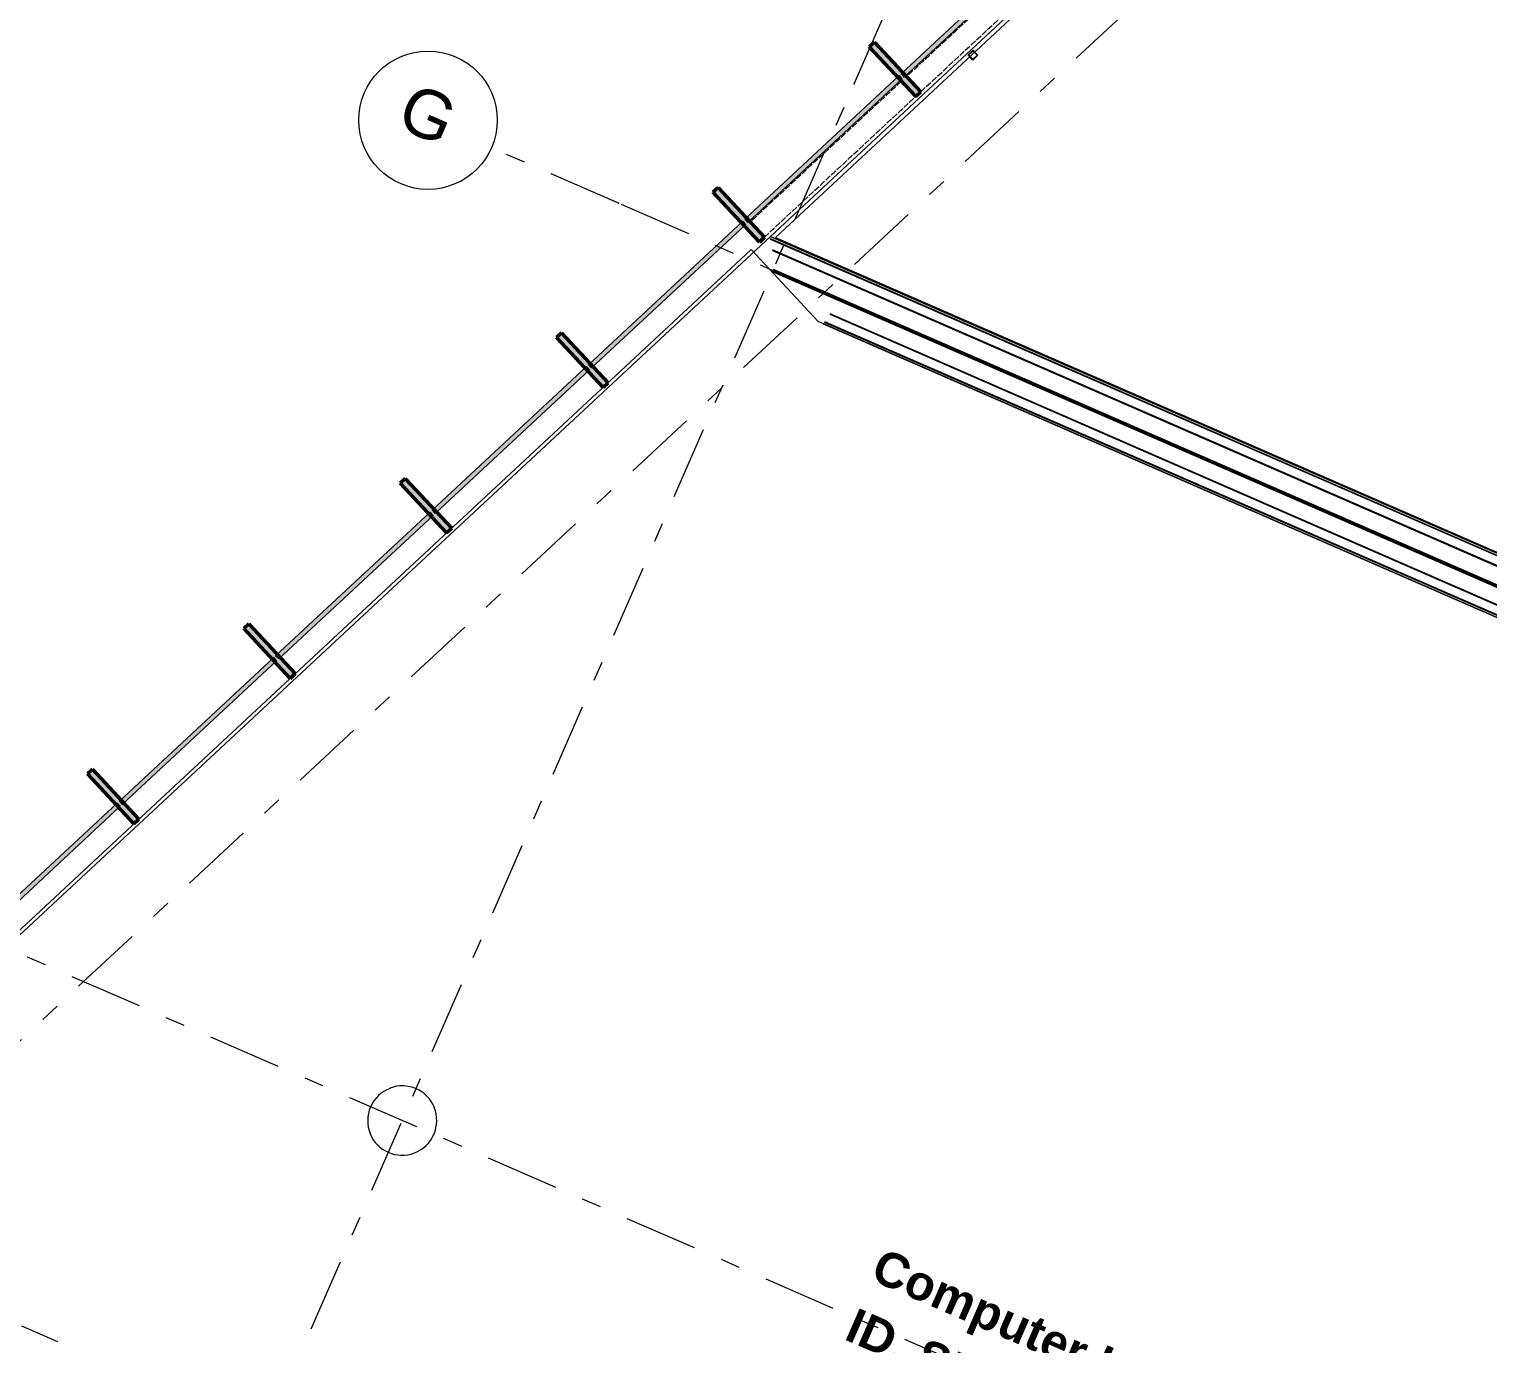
# Model space of a CAD drawing. Header units: millimetres. Extents: x -37281 to 954596, y -59787 to 956680.
# Drawn here: x 843395 to 853932, y -23037 to -13537 of the extents above; entities that cross this region are included whole.
import ezdxf
from ezdxf.enums import TextEntityAlignment as Align

# ---------------------------------------------------------------- set-up
doc = ezdxf.new("R2010")
doc.units = ezdxf.units.MM
doc.header["$MEASUREMENT"] = 0
for name, pattern in [('Dashed', [564.444447, 282.222223, -282.222223]), ('Double Dashed', [1093.611073, 529.166651, -211.666656, 141.111112, -211.666656]), ('Hidden Line', [55, 45, -10])]:
    doc.linetypes.add(name, pattern=pattern)
for name, color, linetype in [('A-25-M_Wall_Int', 7, 'Continuous'), ('A-95-MC_Marker_Section_P2.Marker', 7, 'Continuous'), ('COLUMN.IFC Import', 7, 'Continuous'), ('New_A-15-MG_Structural_Grid_Phase_2', 7, 'Continuous'), ('New_A-20-M_Floor_Slab', 7, 'Continuous'), ('New_A-25-M_Curtain_Wall', 7, 'Continuous'), ('New_A-25-M_Wall_Int', 7, 'Continuous'), ('New_A-35-M_FFE-Zone', 7, 'Continuous')]:
    doc.layers.add(name, color=color, linetype=linetype)
for name, color, linetype, lineweight in [('A-25-M_Wall_Int_Pen_No__1', 7, 'Continuous', 13), ('A-95-MC_Marker_Section_P2.Marker_Pen_No__1', 7, 'Continuous', 13), ('COLUMN.IFC Import_Pen_No__2', 8, 'Continuous', 15), ('New_A-20-M_Floor_Slab_Pen_No__89', 8, 'Continuous', 20), ('New_A-25-M_Curtain_Wall_Pen_No__1', 7, 'Continuous', 13), ('New_A-25-M_Curtain_Wall_Pen_No__87', 8, 'Continuous', 20), ('New_A-25-M_Wall_Int_Pen_No__1', 7, 'Continuous', 13), ('New_A-95-P_Drawing_Pen_No__156', 5, 'Continuous', 50), ('New_ArchiCAD Zone Stamps_Pen_No__9', 7, 'Continuous', 13)]:
    doc.layers.add(name, color=color, linetype=linetype, lineweight=lineweight)
for name, color, linetype, lineweight, true_color in [('A-25-M_Wall_Int_Pen_No__107', 7, 'Continuous', 15, 0xa6a6a6), ('New_A-15-MG_Structural_Grid_Phase_2_Pen_No__222', 7, 'Continuous', 13, 0x65af33), ('New_A-25-M_Curtain_Wall_Pen_No__144', 7, 'Continuous', 0, 0xc8c8c8), ('New_A-25-M_Curtain_Wall_Pen_No__165', 7, 'Continuous', 0, 0x006060), ('New_A-25-M_Curtain_Wall_Pen_No__27', 7, 'Continuous', 50, 0x2a2a2a), ('New_A-25-M_Wall_Int_Pen_No__107', 7, 'Continuous', 15, 0xa6a6a6), ('New_A-35-M_FFE-Zone_Pen_No__74', 7, 'Continuous', 20, 0x606060)]:
    doc.layers.add(name, color=color, linetype=linetype, lineweight=lineweight, true_color=true_color)
doc.styles.add('GENERATED_STYLE_2', font='')
doc.styles.add('GENERATED_STYLE_3', font='')
doc.styles.add('GENERATED_STYLE_4', font='')
doc.styles.get('GENERATED_STYLE_2').set_extended_font_data('Arial', bold=True)
doc.styles.get('GENERATED_STYLE_3').set_extended_font_data('Arial')
doc.styles.get('GENERATED_STYLE_4').set_extended_font_data('Swis721 BT')
doc.linetypes.add('Double Slash', pattern='A,0,[1,EC-MA-00-02-DR-A-00367 Phase 2 Hub Second Floor GA-S2-P191.Shx,S=15.679012,R=0,X=0,Y=0],-1975.555563,0', length=1975.555563)

# ---------------------------------------------------------------- blocks, each defined once
blk = doc.blocks.new('Computer Lab B_INB 2102_63_2', base_point=(850324, -23868))
at = {"layer": 'New_A-35-M_FFE-Zone_Pen_No__74', "linetype": 'Continuous'}
for p, q in [((848569, -15168), (838003, -25001)), ((848611, -15129), (848569, -15168)), ((849095, -15650), (848611, -15129)), ((859398, -20143), (849095, -15650)), ((846001, -21189), (846001, -21189)), ((846321, -21329), (846321, -21329)), ((845858, -21517), (845858, -21517)), ((846178, -21657), (846178, -21657))]:
    blk.add_line(p, q, dxfattribs=at)
for centre, radius, start, end in [((846090, -21422), 250, 22.01, 110.8557), ((846089, -21423), 249, 110.622, 202.2588), ((846089, -21423), 250, 290.7912, 22.0848), ((846089, -21423), 250, 202.0771, 290.8138)]:
    blk.add_arc(centre, radius, start, end, dxfattribs=at)
at = {"layer": 'New_ArchiCAD Zone Stamps_Pen_No__9'}
for tag, height, style, p in [('ROOM_NAME', 250, 'GENERATED_STYLE_2', (849561, -22339)), ('zoneNameLine2', 250, 'GENERATED_STYLE_2', (849373, -22771)), ('ROOM_NUMBER', 200, 'GENERATED_STYLE_3', (849184, -23192)), ('measuredAreaCode', 200, 'GENERATED_STYLE_3', (849027, -23552)), ('DUMMY_649', 200, 'GENERATED_STYLE_3', (849335, -23686)), ('DUMMY_650', 200, 'GENERATED_STYLE_3', (849964, -23961)), ('DUMMY_651', 133, 'GENERATED_STYLE_3', (850243, -24067))]:
    blk.add_attdef(tag, text='', height=height, rotation=336.4404, dxfattribs=dict(at, style=style)).set_placement(p, align=Align.TOP_LEFT)
blk = doc.blocks.new('College Office_INB 2104_64_2', base_point=(855353, -14809))
at = {"layer": 'New_A-35-M_FFE-Zone_Pen_No__74', "linetype": 'Continuous'}
for p, q in [((853212, -10923), (848786, -15042)), ((848786, -15042), (860471, -20140))]:
    blk.add_line(p, q, dxfattribs=at)
at = {"layer": 'New_ArchiCAD Zone Stamps_Pen_No__9'}
for tag, height, style, p in [('ROOM_NAME', 250, 'GENERATED_STYLE_2', (854756, -13353)), ('zoneNameLine2', 250, 'GENERATED_STYLE_2', (854567, -13785)), ('ROOM_NUMBER', 200, 'GENERATED_STYLE_3', (854379, -14205)), ('measuredAreaCode', 200, 'GENERATED_STYLE_3', (854222, -14565)), ('DUMMY_649', 200, 'GENERATED_STYLE_3', (854529, -14700)), ('DUMMY_650', 200, 'GENERATED_STYLE_3', (855019, -14913)), ('DUMMY_651', 133, 'GENERATED_STYLE_3', (855298, -15019))]:
    blk.add_attdef(tag, text='', height=height, rotation=336.4404, dxfattribs=dict(at, style=style)).set_placement(p, align=Align.TOP_LEFT)
blk = doc.blocks.new('Slab_14_2', base_point=(829423, -33019))
at = {"layer": 'New_A-20-M_Floor_Slab_Pen_No__89', "linetype": 'Continuous', "flags": 128}
blk.add_lwpolyline([(875236, -26823), (866166, -22868), (874174, -4503), (868527, -2040), (868435, -2000), (866448, -6558), (861161, -4253), (853559, -11326), (853176, -10915), (829423, -33019)], dxfattribs=at)
blk = doc.blocks.new('Curtain Wall_35_2', base_point=(864302, 0))
at = {"layer": 'New_A-25-M_Curtain_Wall_Pen_No__144', "linetype": 'Continuous'}
for points in [[(849463, -13664), (849799, -14024), (849835, -13990), (849500, -13630)], [(848334, -14715), (848669, -15075), (848706, -15041), (848371, -14681)], [(847204, -15766), (847540, -16126), (847576, -16092), (847241, -15732)], [(846075, -16817), (846410, -17177), (846447, -17143), (846111, -16783)], [(844945, -17868), (845280, -18228), (845317, -18194), (844982, -17834)], [(843816, -18919), (844151, -19280), (844187, -19246), (843852, -18885)]]:
    blk.add_hatch(color=256, dxfattribs=at).paths.add_polyline_path(points)
at = {"layer": 'New_A-25-M_Curtain_Wall_Pen_No__165', "linetype": 'Continuous', "lineweight": 0, "true_color": 0x001818}
for points in [[(849715, -13883), (850830, -12845), (850808, -12822), (849693, -13859)], [(848586, -14934), (849701, -13896), (849679, -13873), (848564, -14911)], [(847456, -15985), (848571, -14948), (848549, -14924), (847434, -15962)], [(846327, -17036), (847441, -15999), (847420, -15975), (846305, -17013)], [(845197, -18087), (846312, -17050), (846290, -17027), (845175, -18064)], [(844067, -19139), (845182, -18101), (845161, -18078), (844046, -19115)], [(842938, -20190), (844053, -19152), (844031, -19129), (842916, -20166)]]:
    blk.add_hatch(color=168, dxfattribs=at).paths.add_polyline_path(points)
at = {"layer": 'New_A-25-M_Curtain_Wall_Pen_No__1', "linetype": 'Continuous'}
for p, q in [((850808, -12822), (849693, -13859)), ((849715, -13883), (850830, -12845)), ((849679, -13873), (848564, -14911)), ((848586, -14934), (849701, -13896)), ((849701, -13896), (849679, -13873)), ((849693, -13859), (849715, -13883)), ((848549, -14924), (847434, -15962)), ((847456, -15985), (848571, -14948)), ((848571, -14948), (848549, -14924)), ((848564, -14911), (848586, -14934)), ((847420, -15975), (846305, -17013)), ((846327, -17036), (847441, -15999)), ((847441, -15999), (847420, -15975)), ((847434, -15962), (847456, -15985)), ((846290, -17027), (845175, -18064)), ((845197, -18087), (846312, -17050)), ((846312, -17050), (846290, -17027)), ((846305, -17013), (846327, -17036)), ((845161, -18078), (844046, -19115)), ((844067, -19139), (845182, -18101)), ((845182, -18101), (845161, -18078)), ((845175, -18064), (845197, -18087)), ((844031, -19129), (842916, -20166)), ((842938, -20190), (844053, -19152)), ((844053, -19152), (844031, -19129)), ((844046, -19115), (844067, -19139))]:
    blk.add_line(p, q, dxfattribs=at)
at = {"layer": 'New_A-25-M_Curtain_Wall_Pen_No__27', "linetype": 'Continuous'}
for p, q in [((849500, -13630), (849463, -13664)), ((849463, -13664), (849799, -14024)), ((849835, -13990), (849500, -13630)), ((849799, -14024), (849835, -13990)), ((848371, -14681), (848334, -14715)), ((848334, -14715), (848669, -15075)), ((848706, -15041), (848371, -14681)), ((848669, -15075), (848706, -15041)), ((847241, -15732), (847204, -15766)), ((847204, -15766), (847540, -16126)), ((847576, -16092), (847241, -15732)), ((847540, -16126), (847576, -16092)), ((846111, -16783), (846075, -16817)), ((846075, -16817), (846410, -17177)), ((846447, -17143), (846111, -16783)), ((846410, -17177), (846447, -17143)), ((844982, -17834), (844945, -17868)), ((844945, -17868), (845280, -18228)), ((845317, -18194), (844982, -17834)), ((845280, -18228), (845317, -18194)), ((843852, -18885), (843816, -18919)), ((843816, -18919), (844151, -19280)), ((844187, -19246), (843852, -18885)), ((844151, -19280), (844187, -19246))]:
    blk.add_line(p, q, dxfattribs=at)
blk = doc.blocks.new('Wall_335_2', base_point=(860344, -20555))
at = {"layer": 'New_A-25-M_Wall_Int_Pen_No__107', "linetype": 'Continuous'}
blk.add_hatch(color=256, dxfattribs=at).paths.add_polyline_path([(859406, -20130), (849138, -15653), (849129, -15665), (859400, -20144)])
at = {"layer": 'New_A-25-M_Wall_Int_Pen_No__107', "linetype": 'Continuous', "lineweight": 0, "true_color": 0x535353}
for points in [[(859421, -20133), (849140, -15650), (849138, -15653), (859420, -20136)], [(849178, -15597), (860377, -20480), (860378, -20478), (849180, -15594)]]:
    blk.add_hatch(color=251, dxfattribs=at).paths.add_polyline_path(points)
at = {"layer": 'New_A-25-M_Wall_Int_Pen_No__1', "linetype": 'Continuous'}
for p, q in [((849138, -15653), (859420, -20136)), ((849140, -15650), (860352, -20539)), ((849178, -15597), (860377, -20480))]:
    blk.add_line(p, q, dxfattribs=at)
at = {"layer": 'New_A-25-M_Wall_Int_Pen_No__1', "linetype": 'Continuous', "flags": 128}
for points in [[(849129, -15665), (859400, -20144)], [(860378, -20478), (849180, -15594)]]:
    blk.add_lwpolyline(points, dxfattribs=at)
blk = doc.blocks.new('Wall_348_2', base_point=(850928, -12973))
at = {"layer": 'New_A-25-M_Curtain_Wall_Pen_No__87', "linetype": 'Hidden Line', "flags": 128}
for points in [[(850826, -12863), (849733, -13880)], [(850928, -12973), (850826, -12863)], [(849835, -13990), (850928, -12973)], [(849733, -13880), (849835, -13990)]]:
    blk.add_lwpolyline(points, dxfattribs=at)
blk = doc.blocks.new('Wall_349_2', base_point=(849799, -14024))
at = {"layer": 'New_A-25-M_Curtain_Wall_Pen_No__87', "linetype": 'Hidden Line', "flags": 128}
for points in [[(849696, -13914), (848603, -14931)], [(849799, -14024), (849696, -13914)], [(848706, -15041), (849799, -14024)], [(848603, -14931), (848706, -15041)]]:
    blk.add_lwpolyline(points, dxfattribs=at)
blk = doc.blocks.new('Wall_408_2', base_point=(848748, -15036))
at = {"layer": 'A-25-M_Wall_Int_Pen_No__107', "linetype": 'Continuous'}
blk.add_hatch(color=256, dxfattribs=at).paths.add_polyline_path([(860514, -20166), (848748, -15036), (848751, -15053), (860508, -20180)])
at = {"layer": 'A-25-M_Wall_Int_Pen_No__107', "linetype": 'Continuous', "lineweight": 0, "true_color": 0x535353}
for points in [[(860508, -20180), (848751, -15053), (848751, -15057), (860507, -20183)], [(860481, -20242), (848764, -15132), (848765, -15136), (860480, -20244)]]:
    blk.add_hatch(color=251, dxfattribs=at).paths.add_polyline_path(points)
at = {"layer": 'A-25-M_Wall_Int_Pen_No__1', "linetype": 'Continuous'}
for p, q in [((860508, -20180), (848751, -15053)), ((860507, -20183), (848751, -15057)), ((860481, -20242), (848764, -15132))]:
    blk.add_line(p, q, dxfattribs=at)
at = {"layer": 'A-25-M_Wall_Int_Pen_No__1', "linetype": 'Continuous', "flags": 128}
for points in [[(860514, -20166), (848748, -15036)], [(848765, -15136), (860480, -20244)]]:
    blk.add_lwpolyline(points, dxfattribs=at)
blk = doc.blocks.new('Standard grid marker_6')
at = {"layer": 'New_A-15-MG_Structural_Grid_Phase_2_Pen_No__222', "linetype": 'Double Dashed'}
blk.add_line((2643, 0), (48998, 0), dxfattribs=at)
at = {"layer": 'New_A-15-MG_Structural_Grid_Phase_2_Pen_No__222', "style": 'GENERATED_STYLE_4'}
blk.add_attdef('AC_MarkerText_1', text='', height=350, rotation=113.5, dxfattribs=at).set_placement((-500, -1294), align=Align.MIDDLE_CENTER)
blk = doc.blocks.new('Discrete Accessory 78')
at = {"layer": 'COLUMN.IFC Import_Pen_No__2', "linetype": 'Continuous'}
for p, q in [((-25, 25), (25, 25)), ((-25, -25), (-25, 25)), ((-21, 21), (-21, -21)), ((21, 21), (-21, 21)), ((21, -21), (21, 21)), ((25, 25), (25, -25)), ((25, -25), (-25, -25)), ((-21, -21), (21, -21))]:
    blk.add_line(p, q, dxfattribs=at)
blk = doc.blocks.new('Standard grid marker_9')
at = {"layer": 'New_A-15-MG_Structural_Grid_Phase_2_Pen_No__222', "linetype": 'Double Dashed'}
blk.add_line((705, 0), (18281, 0), dxfattribs=at)
at = {"layer": 'New_A-15-MG_Structural_Grid_Phase_2_Pen_No__222', "style": 'GENERATED_STYLE_4'}
for tag, p in [('AC_MarkerText_1_0', (-500, 43)), ('AC_MarkerText_1_1', (19486, 43))]:
    blk.add_attdef(tag, text='', height=350, rotation=180, dxfattribs=at).set_placement(p, align=Align.MIDDLE_CENTER)
blk = doc.blocks.new('Standard grid marker_17')
at = {"layer": 'New_A-15-MG_Structural_Grid_Phase_2_Pen_No__222', "linetype": 'Double Dashed'}
for p, q in [((1000, 0), (47486, 0)), ((47486, 0), (48486, 0))]:
    blk.add_line(p, q, dxfattribs=at)
at = {"layer": 'New_A-15-MG_Structural_Grid_Phase_2_Pen_No__222', "linetype": 'Continuous'}
blk.add_circle((48986, 0), 500, dxfattribs=at)
at = {"layer": 'New_A-15-MG_Structural_Grid_Phase_2_Pen_No__222', "linetype": 'Double Dashed'}
blk.add_point((47486, 0), dxfattribs=at)
blk.add_point((47486, 0), dxfattribs=at)
at = {"layer": 'New_A-15-MG_Structural_Grid_Phase_2_Pen_No__222', "style": 'GENERATED_STYLE_4'}
for tag, p in [('AC_MarkerText_1_0', (-500, 43)), ('AC_MarkerText_1_1', (48986, 43))]:
    blk.add_attdef(tag, text='', height=350, rotation=180, dxfattribs=at).set_placement(p, align=Align.MIDDLE_CENTER)
blk = doc.blocks.new('Standard grid marker_18')
at = {"layer": 'New_A-15-MG_Structural_Grid_Phase_2_Pen_No__222', "linetype": 'Double Dashed'}
for p, q in [((18746, 0), (39496, 0)), ((39496, 0), (58242, 0))]:
    blk.add_line(p, q, dxfattribs=at)
blk.add_point((39496, 0), dxfattribs=at)
blk.add_point((39496, 0), dxfattribs=at)
at = {"layer": 'New_A-15-MG_Structural_Grid_Phase_2_Pen_No__222', "style": 'GENERATED_STYLE_4'}
for tag, p in [('AC_MarkerText_1_0', (-500, 41)), ('AC_MarkerText_1_1', (58742, 41))]:
    blk.add_attdef(tag, text='', height=350, rotation=270, dxfattribs=at).set_placement(p, align=Align.MIDDLE_CENTER)
blk = doc.blocks.new('Cutting Plane_4_2', base_point=(838972, -21003))
at = {"layer": 'A-95-MC_Marker_Section_P2.Marker_Pen_No__1', "linetype": 'Dashed'}
blk.add_line((839201, -21103), (886694, -41812), dxfattribs=at)

msp = doc.modelspace()

# ---------------------------------------------------------------- linework, layer by layer
at = {"layer": 'New_A-95-P_Drawing_Pen_No__156', "linetype": 'Double Slash', "flags": 128}
msp.add_lwpolyline([(860263.5, -20294.2), (848767.2, -15281.3)], dxfattribs=at)

# ---------------------------------------------------------------- block references
at = {"layer": 'A-25-M_Wall_Int', "color": 250, "lineweight": 50, "true_color": 0x2a2a2a}
msp.add_blockref('Wall_408_2', (848747.9, -15035.8), dxfattribs=at)
at = {"layer": 'A-95-MC_Marker_Section_P2.Marker'}
msp.add_blockref('Cutting Plane_4_2', (838972, -21002.6), dxfattribs=at)
at = {"layer": 'COLUMN.IFC Import', "linetype": 'Continuous', "zscale": 1000, "rotation": 222.940410901894}
msp.add_blockref('Discrete Accessory 78', (850212.5, -13724.6), dxfattribs=at)
at = {"layer": 'New_A-15-MG_Structural_Grid_Phase_2', "color": 8, "linetype": 'Continuous', "lineweight": 15, "zscale": 1000}
for name, p, rotation in [('Standard grid marker_18', (833568.4, -50137), 66.44041158399293), ('Standard grid marker_6', (867690.2, 1823.7), 222.9404146370858), ('Standard grid marker_9', (857869.2, -26559.5), 156.4404115839929)]:
    msp.add_blockref(name, p, dxfattribs=dict(at, rotation=rotation))
at = {"layer": 'New_A-15-MG_Structural_Grid_Phase_2', "color": 8, "linetype": 'Continuous', "lineweight": 15}
ref = msp.add_blockref('Standard grid marker_17', (891178.9, -33774.9), dxfattribs=dict(at, zscale=1000, rotation=156.4404115839929))
ref.add_attrib('AC_MarkerText_1_1', 'G', dxfattribs={"layer": 'New_A-15-MG_Structural_Grid_Phase_2_Pen_No__222', "color": 85, "true_color": 0x65af33, "height": 350, "rotation": 336.44041, "style": 'GENERATED_STYLE_4'}).set_placement((846275.9, -14151.7), align=Align.MIDDLE_CENTER)
at = {"layer": 'New_A-20-M_Floor_Slab', "color": 8, "linetype": 'Continuous', "lineweight": 20}
msp.add_blockref('Slab_14_2', (829422.8, -33019), dxfattribs=at)
at = {"layer": 'New_A-25-M_Curtain_Wall', "linetype": 'Continuous', "lineweight": 0}
msp.add_blockref('Curtain Wall_35_2', (864302.5, 0), dxfattribs=at)
at = {"layer": 'New_A-25-M_Curtain_Wall', "color": 250, "lineweight": 50, "true_color": 0x2a2a2a}
for name, p in [('Wall_348_2', (850928.2, -12972.7)), ('Wall_349_2', (849798.6, -14023.8))]:
    msp.add_blockref(name, p, dxfattribs=at)
at = {"layer": 'New_A-25-M_Wall_Int', "color": 250, "lineweight": 50, "true_color": 0x2a2a2a}
msp.add_blockref('Wall_335_2', (860344.4, -20555.4), dxfattribs=at)
at = {"layer": 'New_A-35-M_FFE-Zone', "linetype": 'Continuous'}
msp.add_blockref('College Office_INB 2104_64_2', (855352.9, -14809.4), dxfattribs=at)
ref = msp.add_blockref('Computer Lab B_INB 2102_63_2', (850324.2, -23868.4), dxfattribs=at)
ref.add_attrib('ROOM_NAME', 'Computer Lab B', dxfattribs={"layer": 'New_ArchiCAD Zone Stamps_Pen_No__9', "color": 7, "height": 250, "rotation": 336.44041, "style": 'GENERATED_STYLE_2'}).set_placement((849561.3, -22339.3), align=Align.TOP_LEFT)
ref.add_attrib('zoneNameLine2', 'ID. SF501', dxfattribs={"layer": 'New_ArchiCAD Zone Stamps_Pen_No__9', "color": 7, "height": 250, "rotation": 336.44041, "style": 'GENERATED_STYLE_2'}).set_placement((849372.8, -22771.4), align=Align.TOP_LEFT)

doc.saveas('drawing.dxf')
